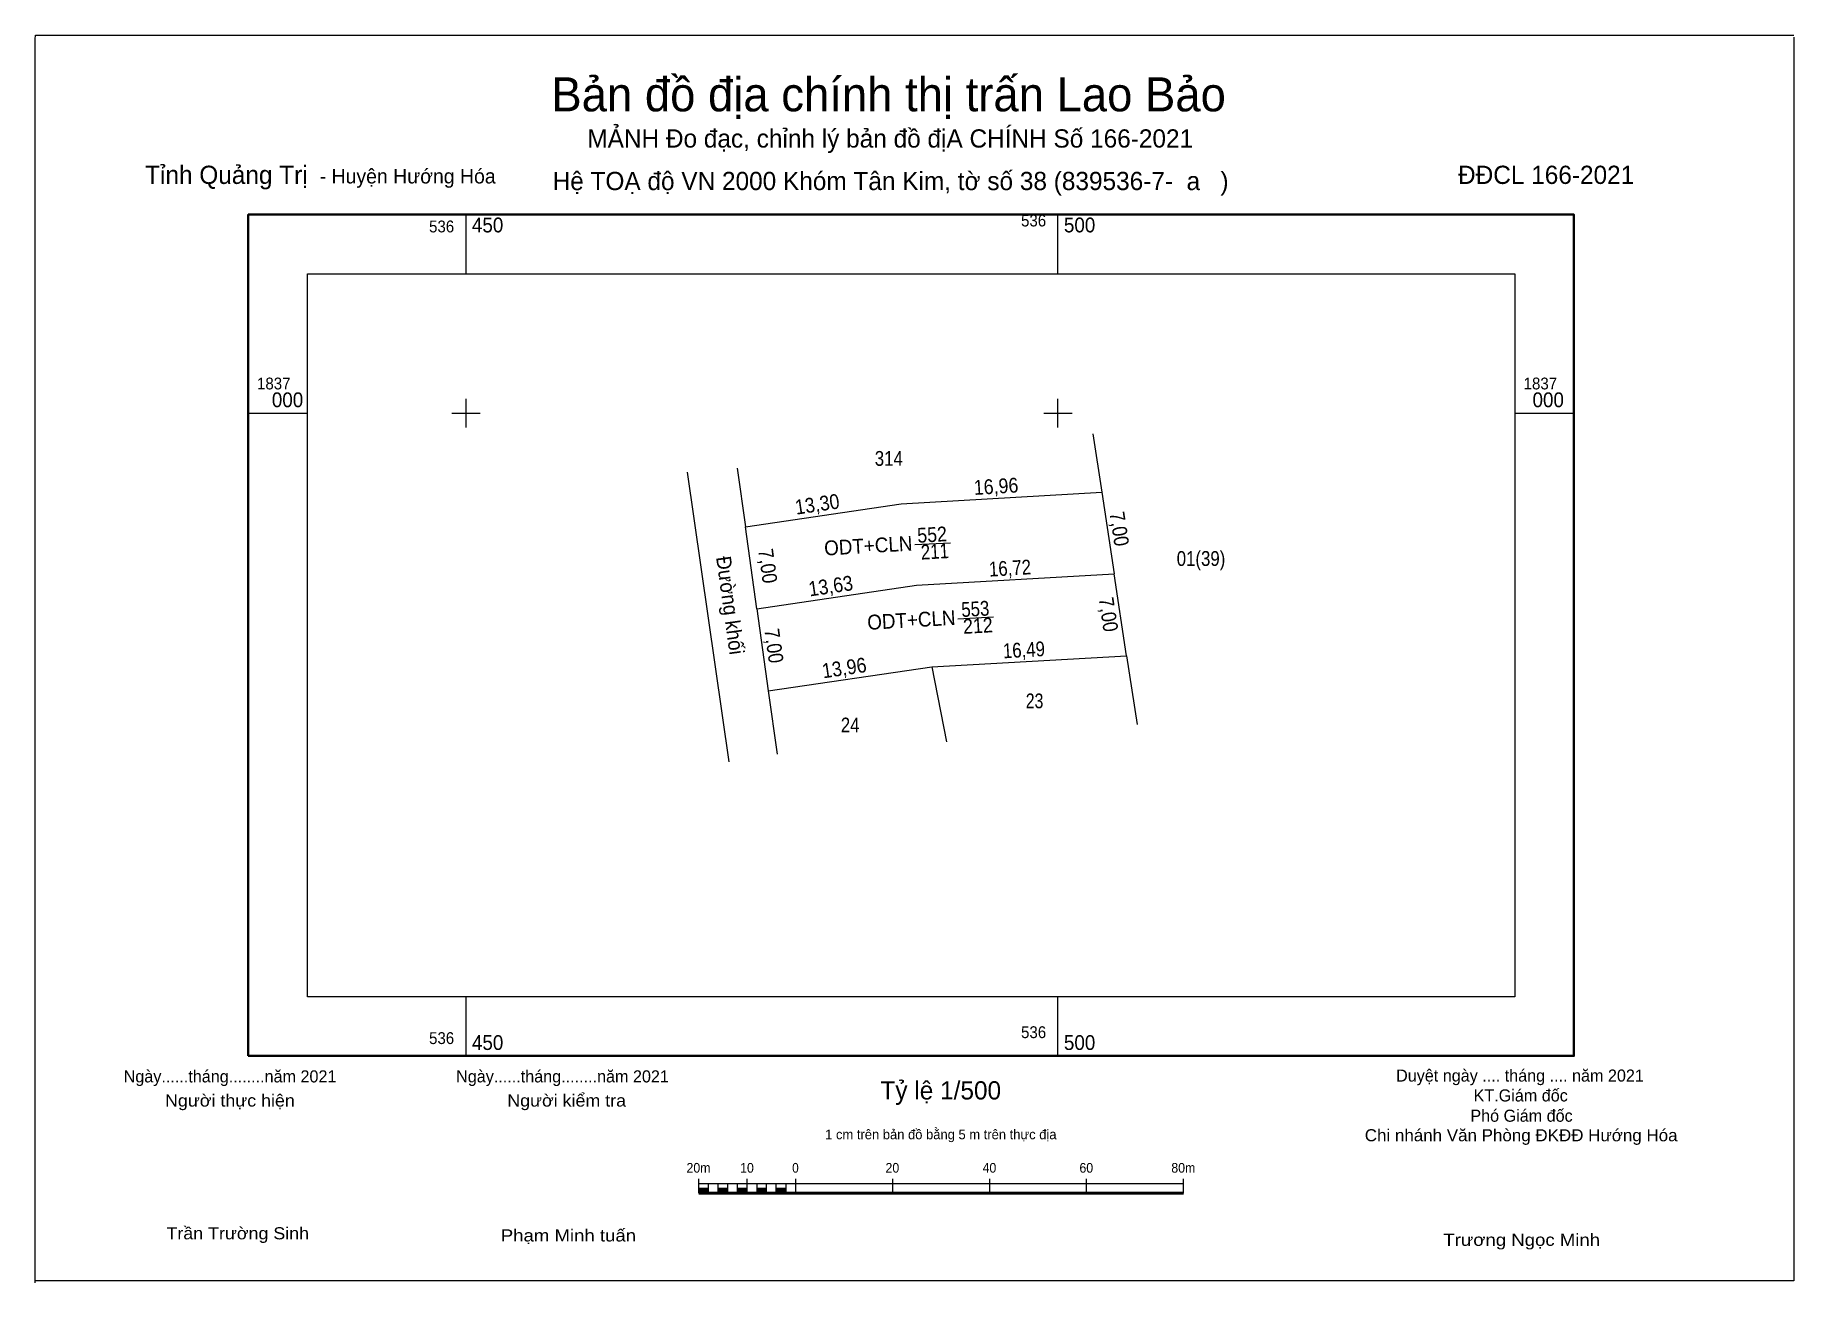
# Model space of a CAD drawing. Header units: metres. Extents: x 536414 to 536562, y 1836927 to 1837032.
import ezdxf
from ezdxf.enums import TextEntityAlignment as Align

# ---------------------------------------------------------------- set-up
doc = ezdxf.new("R2010")
doc.units = ezdxf.units.M
doc.header["$LTSCALE"] = 0.5
for name, color, linetype, lineweight in [('10', 7, 'Continuous', 13), ('11', 7, 'Continuous', 13), ('2', 7, 'Continuous', 25), ('4', 7, 'Continuous', 13), ('63', 7, 'Continuous', 13)]:
    doc.layers.add(name, color=color, linetype=linetype, lineweight=lineweight)
doc.layers.add('16', color=7, linetype='Continuous')

msp = doc.modelspace()

# ---------------------------------------------------------------- hatches: boundary and pattern name
at = {"layer": '2'}
for points in [[(536469.66, 1836934.13), (536470.48, 1836934.13), (536470.48, 1836934.54), (536469.66, 1836934.54)], [(536471.3, 1836934.13), (536472.12, 1836934.13), (536472.12, 1836934.54), (536471.3, 1836934.54)], [(536472.94, 1836934.13), (536473.76, 1836934.13), (536473.76, 1836934.54), (536472.94, 1836934.54)], [(536474.58, 1836934.13), (536475.39, 1836934.13), (536475.39, 1836934.54), (536474.58, 1836934.54)], [(536476.21, 1836934.13), (536477.03, 1836934.13), (536477.03, 1836934.54), (536476.21, 1836934.54)]]:
    msp.add_hatch(color=256, dxfattribs=at).paths.add_polyline_path(points)

# ---------------------------------------------------------------- linework, layer by layer
at = {"layer": '10'}
for p, q in [((536487.91, 1836988.91), (536490.91, 1836989.06)), ((536491.55, 1836982.64), (536494.55, 1836982.79))]:
    msp.add_line(p, q, dxfattribs=at)
for points in [[(536474.57, 1836983.47), (536473.6, 1836990.41), (536486.76, 1836992.34), (536503.69, 1836993.34), (536504.75, 1836986.42)], [(536474.57, 1836983.47), (536475.53, 1836976.54), (536489.34, 1836978.58), (536505.8, 1836979.5), (536504.75, 1836986.42)], [(536474.57, 1836983.47), (536488.05, 1836985.47), (536504.75, 1836986.42)]]:
    msp.add_lwpolyline(points, dxfattribs=at)
at = {"layer": '11'}
msp.add_line((536413.65, 1837031.91), (536562.15, 1837031.91), dxfattribs=at)
for points in [[(536413.61, 1836926.57), (536413.61, 1837031.57), (536413.65, 1837031.91)], [(536562.15, 1837031.75), (536562.15, 1836926.75), (536413.65, 1836926.75)]]:
    msp.add_lwpolyline(points, dxfattribs=at)
at = {"layer": '2'}
for p, q in [((536469.66, 1836934.13), (536469.66, 1836935.36)), ((536469.66, 1836934.95), (536510.61, 1836934.95)), ((536470.48, 1836934.13), (536470.48, 1836934.95)), ((536471.3, 1836934.13), (536471.3, 1836934.95)), ((536472.12, 1836934.13), (536472.12, 1836934.95)), ((536472.94, 1836934.13), (536472.94, 1836934.95)), ((536473.76, 1836934.13), (536473.76, 1836935.36)), ((536474.58, 1836934.13), (536474.58, 1836934.95)), ((536475.39, 1836934.13), (536475.39, 1836934.95)), ((536476.21, 1836934.13), (536476.21, 1836934.95)), ((536477.03, 1836934.13), (536477.03, 1836934.95)), ((536477.85, 1836934.13), (536477.85, 1836935.36)), ((536486.04, 1836934.13), (536486.04, 1836935.36)), ((536494.23, 1836934.13), (536494.23, 1836935.36)), ((536502.42, 1836934.13), (536502.42, 1836935.36)), ((536510.61, 1836934.13), (536510.61, 1836935.36))]:
    msp.add_line(p, q, dxfattribs=at)
at = {"layer": '2', "lineweight": 53}
msp.add_line((536469.66, 1836934.13), (536510.61, 1836934.13), dxfattribs=at)
at = {"layer": '2', "lineweight": 13}
for points in [[(536469.66, 1836934.13), (536470.48, 1836934.13), (536470.48, 1836934.54), (536469.66, 1836934.54)], [(536471.3, 1836934.13), (536472.12, 1836934.13), (536472.12, 1836934.54), (536471.3, 1836934.54)], [(536472.94, 1836934.13), (536473.76, 1836934.13), (536473.76, 1836934.54), (536472.94, 1836934.54)], [(536474.58, 1836934.13), (536475.39, 1836934.13), (536475.39, 1836934.54), (536474.58, 1836934.54)], [(536476.21, 1836934.13), (536477.03, 1836934.13), (536477.03, 1836934.54), (536476.21, 1836934.54)]]:
    msp.add_lwpolyline(points, close=True, dxfattribs=at)
at = {"layer": '4'}
for p, q in [((536502.94, 1836998.26), (536503.69, 1836993.34)), ((536468.67, 1836995.02), (536472.2, 1836970.55)), ((536472.91, 1836995.36), (536473.6, 1836990.41)), ((536505.8, 1836979.5), (536506.69, 1836973.71)), ((536489.34, 1836978.58), (536490.58, 1836972.25)), ((536475.53, 1836976.54), (536476.27, 1836971.21))]:
    msp.add_line(p, q, dxfattribs=at)
at = {"layer": '63'}
for p, q in [((536450, 1837011.76), (536450, 1837016.76)), ((536500, 1837011.76), (536500, 1837016.76)), ((536450, 1836998.8), (536450, 1837001.2)), ((536500, 1836998.8), (536500, 1837001.2)), ((536431.6, 1837000), (536436.6, 1837000)), ((536448.8, 1837000), (536451.2, 1837000)), ((536498.8, 1837000), (536501.2, 1837000)), ((536538.58, 1837000), (536543.58, 1837000)), ((536450, 1836945.73), (536450, 1836950.73)), ((536500, 1836945.73), (536500, 1836950.73))]:
    msp.add_line(p, q, dxfattribs=at)
at = {"layer": '63', "lineweight": 40}
msp.add_lwpolyline([(536431.6, 1836945.73), (536431.6, 1837016.76), (536543.58, 1837016.76), (536543.58, 1836945.73)], close=True, dxfattribs=at)
at = {"layer": '63', "lineweight": 25}
msp.add_lwpolyline([(536436.6, 1836950.73), (536436.6, 1837011.76), (536538.58, 1837011.76), (536538.58, 1836950.73)], close=True, dxfattribs=at)
msp.add_lwpolyline([(536436.6, 1836950.73), (536436.6, 1837011.76), (536538.58, 1837011.76), (536538.58, 1836950.73)], close=True, dxfattribs=at)
msp.add_lwpolyline([(536436.6, 1836950.73), (536436.6, 1837011.76), (536538.58, 1837011.76), (536538.58, 1836950.73)], close=True, dxfattribs=at)

# ---------------------------------------------------------------- texts
at = {"layer": '16'}
for s, width, p in [('552', 0.9, (536489.3993, 1836989.1203)), ('ODT+CLN', 0.95, (536484.0093, 1836988.1833)), ('211', 0.85, (536489.6343, 1836987.6966)), ('553', 0.85, (536493.0493, 1836982.8486)), ('ODT+CLN', 0.95, (536487.6493, 1836981.9133)), ('212', 0.9, (536493.2693, 1836981.4303))]:
    msp.add_text(s, height=1.25, rotation=3.274, dxfattribs=dict(at, width=width)).set_placement(p, align=Align.CENTER)
at = {"layer": '2'}
for s, height, p in [('Bản đồ địa chính thị trấn Lao Bảo', 2.87, (536485.695, 1837025.48)), ('MẢNH Đo đạc, chỉnh lý bản đồ địA CHÍNH Số 166-2021', 1.54, (536485.83, 1837022.42)), ('Hệ TOẠ độ VN 2000 Khóm Tân Kim, tờ số 38 (839536-7-  a   )', 1.54, (536485.86, 1837018.83)), ('Ngày......tháng........năm 2021', 1.02, (536430.07, 1836943.49)), ('Ngày......tháng........năm 2021', 1.02, (536458.15, 1836943.49)), ('Tỷ lệ 1/500', 1.54, (536490.1, 1836942.05)), ('Duyệt ngày .... tháng .... năm 2021', 1.02, (536539.02, 1836943.56)), ('KT.Giám đốc', 1.02, (536539.08, 1836941.88)), ('Phó Giám đốc', 1.02, (536539.15, 1836940.17)), ('1 cm trên bản đồ bằng 5 m trên thực địa', 0.8188, (536490.105, 1836938.69))]:
    msp.add_text(s, height=height, dxfattribs=at).set_placement(p, align=Align.CENTER)
for s, height, p in [('Tỉnh Quảng Trị ', 1.539, (536422.9, 1837019.35)), ('- Huyện Hướng Hóa', 1.228, (536437.64, 1837019.39))]:
    msp.add_text(s, height=height, dxfattribs=at).set_placement(p)
msp.add_text('ĐĐCL 166-2021', height=1.54, dxfattribs=at).set_placement((536548.67, 1837019.35), align=Align.RIGHT)
for s, height, width, p in [('Người thực hiện', 1.024, 1.1, (536430.06, 1836941.45)), ('Người kiểm tra', 1.024, 1.1, (536458.5, 1836941.45)), ('Chi nhánh Văn Phòng ĐKĐĐ Hướng Hóa', 1.02, 1.05, (536539.12, 1836938.52)), ('20m', 0.8188, 0.95, (536469.635, 1836935.87)), ('10', 0.8188, 0.95, (536473.73, 1836935.87)), ('0', 0.8188, 0.9, (536477.825, 1836935.87)), ('20', 0.8188, 0.95, (536486.01, 1836935.87)), ('40', 0.8188, 0.95, (536494.21, 1836935.87)), ('60', 0.8188, 0.95, (536502.39, 1836935.87)), ('80m', 0.8188, 0.95, (536510.585, 1836935.87)), ('Trần Trường Sinh', 1.024, 1.1, (536430.72, 1836930.24)), ('Phạm Minh tuấn', 1.02, 1.15, (536458.65, 1836930.06)), ('Trương Ngọc Minh', 1.02, 1.15, (536539.165, 1836929.69))]:
    msp.add_text(s, height=height, dxfattribs=dict(at, width=width)).set_placement(p, align=Align.CENTER)
at = {"layer": '4'}
for s, width, p in [('314', 0.85, (536485.71, 1836995.55)), ('01(39)', 0.85, (536512.08, 1836987.1)), ('23', 0.8, (536498.02, 1836975.08)), ('24', 0.85, (536482.445, 1836973.04))]:
    msp.add_text(s, height=1.25, dxfattribs=dict(at, width=width)).set_placement(p, align=Align.CENTER)
for s, rotation, width, p in [('16,96', 3.38, 0.9, (536494.8031, 1836993.1989)), ('13,30', 8.343, 0.9, (536479.7543, 1836991.6963)), ('7,00', 278.668, 0.9, (536504.5665, 1836990.1342)), ('7,00', 277.922, 0.9, (536474.8751, 1836987.0061)), ('Đường khối', 277.922, 0.95, (536471.6946, 1836983.6861)), ('16,72', 3.274, 0.85, (536495.9793, 1836986.2952)), ('13,63', 8.403, 0.9, (536480.8937, 1836984.7938)), ('7,00', 278.668, 0.9, (536503.6465, 1836982.9042)), ('7,00', 277.921, 0.9, (536475.3951, 1836980.2661)), ('13,96', 8.403, 0.9, (536482.0337, 1836977.8783)), ('16,49', 3.199, 0.85, (536497.1551, 1836979.3926))]:
    msp.add_text(s, height=1.25, rotation=rotation, dxfattribs=dict(at, width=width)).set_placement(p, align=Align.CENTER)
at = {"layer": '63', "width": 0.95}
for s, height, p in [('450', 1.25, (536450.5, 1837015.26)), ('500', 1.25, (536500.5, 1837015.26)), ('1837', 1, (536432.35, 1837002)), ('1837', 1, (536432.35, 1837002)), ('000', 1.25, (536433.6, 1837000.5)), ('1837', 1, (536539.33, 1837002)), ('1837', 1, (536539.33, 1837002)), ('000', 1.25, (536540.08, 1837000.5)), ('450', 1.25, (536450.5, 1836946.23)), ('500', 1.25, (536500.5, 1836946.23))]:
    msp.add_text(s, height=height, dxfattribs=at).set_placement(p)
for p in [(536499, 1837015.76), (536449, 1837015.26), (536499, 1836947.23), (536449, 1836946.73)]:
    msp.add_text('536', height=1, dxfattribs=at).set_placement(p, align=Align.RIGHT)

doc.saveas('drawing.dxf')
